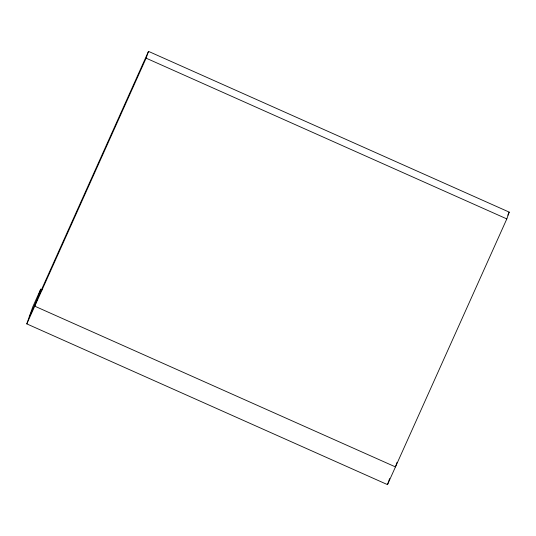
<?xml version="1.0" encoding="UTF-8"?>
<svg xmlns="http://www.w3.org/2000/svg" width="536" height="536" viewBox="0 0 536 536"><rect width="100%" height="100%" fill="white"/><g stroke="black" fill="none" stroke-linecap="round" stroke-linejoin="round"><path stroke-width="0.8" d="M29.178 317.091L148.499 51.369L509.2 212.115L506.822 218.909L387.501 484.631L26.8 323.885L32.75 306.907L40.703 289.192L42.23 289.869M40.703 289.192L34.753 306.17L395.461 466.916L397.082 462.287M26.8 323.885L146.12 58.163L148.499 51.369M387.501 484.631L389.618 478.594M507.827 215.171L509.2 212.115M146.12 58.163L506.822 218.909"/></g></svg>
